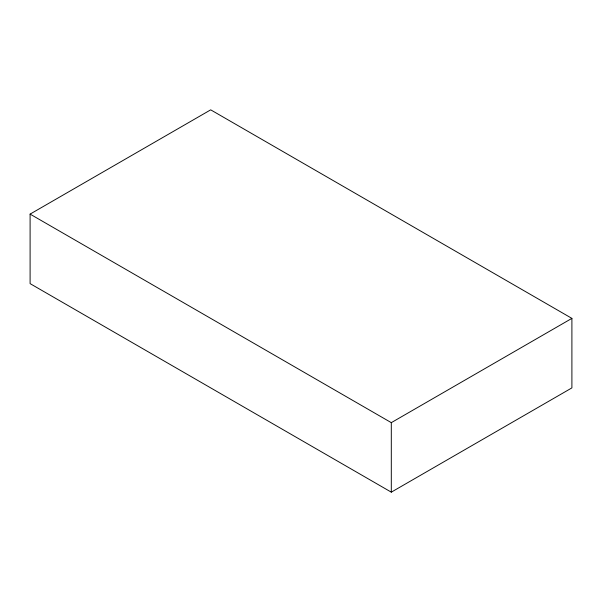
<?xml version="1.0" encoding="UTF-8"?>
<svg xmlns="http://www.w3.org/2000/svg" width="602" height="602" viewBox="0 0 602 602"><rect width="100%" height="100%" fill="white"/><g stroke="black" fill="none" stroke-linecap="round" stroke-linejoin="round"><path stroke-width="0.9" d="M30.1 214.109L210.7 109.842L571.9 318.375L571.9 387.891L391.3 492.158L30.1 283.625L30.1 214.109L391.3 422.649L571.9 318.375M391.3 422.649L391.3 492.158"/></g></svg>
